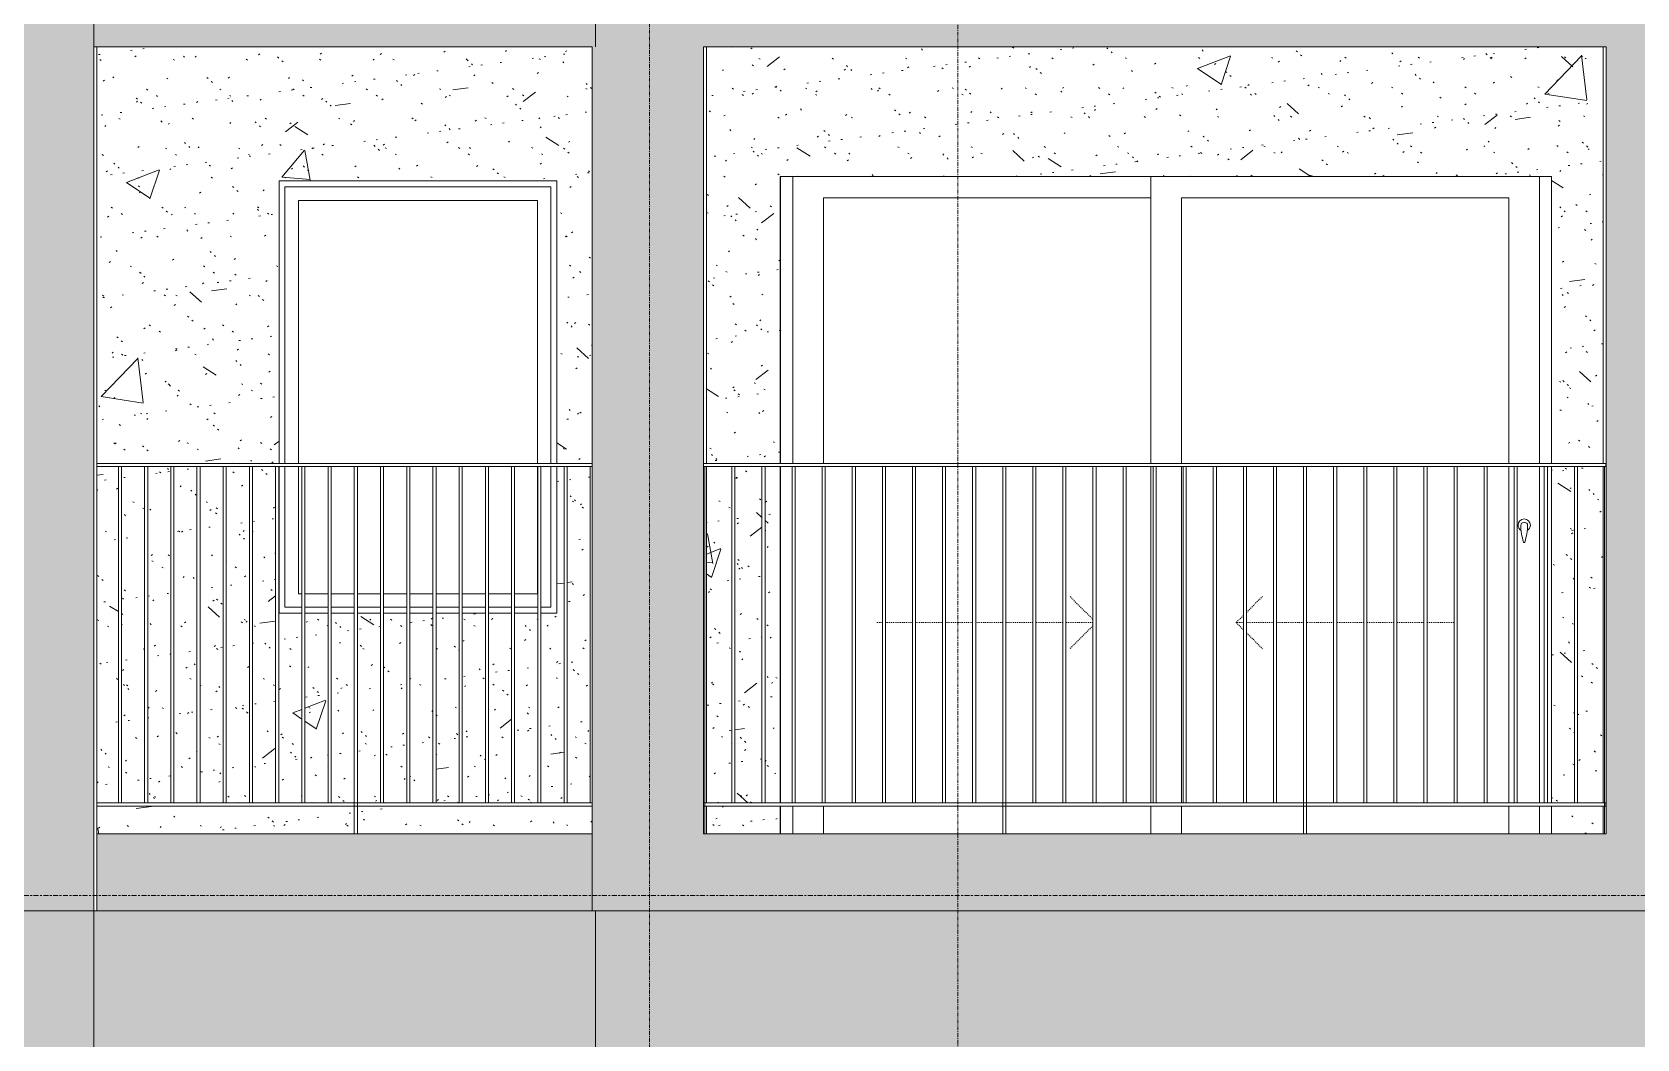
# Model space of a CAD drawing. Header units: millimetres. Extents: x 9199 to 175431, y -4466 to 35300.
# Drawn here: x 153601 to 158801, y 18736 to 21997 of the extents above; entities that cross this region are included whole.
import ezdxf

# ---------------------------------------------------------------- set-up
doc = ezdxf.new("R2010")
doc.units = ezdxf.units.MM
for name, pattern in [('Centre', [31.75, 6.35, -4.7625, 15.875, -4.7625]), ('Dash', [6, 3, -3]), ('Grid Line', [22.225, 12.7, -3.175, 3.175, -3.175])]:
    doc.linetypes.add(name, pattern=pattern)
for name, color, linetype, lineweight in [('0-2', 250, 'Continuous', 5), ('A-DOOR', 31, 'Continuous', 9), ('A-DOOR-FRAM', 31, 'Continuous', 9), ('A-DOOR-HDLN', 31, 'Dash', 18), ('A-FLOR-HRAL', 11, 'Continuous', 9), ('A-FLOR-HRAL-1', 253, 'Continuous', 9), ('A-FLOR-LEVL-2', 51, 'Centre', 9), ('A-GLAZ-1', 253, 'Continuous', 9), ('A-GLAZ-2', 7, 'Continuous', 9), ('A-WALL', 113, 'Continuous', 9), ('A-WALL-PATT', 111, 'Continuous', 9), ('A-WALL-PATT-1', 9, 'Continuous', 9), ('A-WALL-PATT-2', 111, 'Continuous', 5), ('I-WALL', 2, 'Continuous', 9), ('I-WALL-1', 7, 'Continuous', 9), ('S-GRID-1', 1, 'Grid Line', 9)]:
    doc.layers.add(name, color=color, linetype=linetype, lineweight=lineweight)
pattern_1 = [(50, (-51555.6, 1200), (1093.104, -95.634), [114.3, -1257.3]), (355, (-51555.6, 1200), (-211.457, 1146.34), [91.44, -1005.84]), (100.451, (-51464.5, 1192), (881.656, 1050.7), [97.14, -1068.54]), (46.184, (-51555.6, 1504.8), (1626.475, -252.257), [171.45, -1885.95]), (96.636, (-51420, 1483.8), (1424.416, 1484.565), [145.71, -1602.81]), (351.184, (-51555.6, 1504.8), (1424.43, 1484.55), [137.16, -1508.76]), (21, (-51403.2, 1428.6), (909.686, -613.59), [114.3, -1257.3]), (326, (-51403.2, 1428.6), (370.812, 1105.13), [91.44, -1005.84]), (71.451, (-51327.4, 1377.5), (1280.503, 491.528), [97.14, -1068.54]), (37.5, (-51555.58, 1200), (18.5313, 507.3303), [50.292, -943.356, 50.292, -970.788, -1009.65]), (37.5, (-51555.58, 1200), (18.5313, 507.3303), [-2014.728, 50.292, -959.358]), (7.5, (-51555.6, 1200), (400.918, 601.084), [50.292, -531.876, 50.292, -920.496, -384.81]), (7.5, (-51555.6, 1200), (400.918, 601.084), [-1552.956, 50.292, -334.518]), (327.5, (-51895.43, 1200), (813.545, -34.3737), [50.292, -330.708, 50.292, -1138.428, -1577.34]), (327.5, (-51895.43, 1200), (813.545, -34.3737), [-1569.72, 50.292, -1527.048]), (317.5, (-52047.8, 1200), (888.775, 152.56), [50.292, -445.008, 50.292, -739.14, -1120.14]), (317.5, (-52047.8, 1200), (888.775, 152.56), [-1284.732, 50.292, -1069.848])]
pattern_2 = [(37.5, (-51555.58, 1200), (-4.79953, 146.8239), [5.029, -110.795, 5.029, -124.511, -123.825]), (37.5, (-51555.58, 1200), (-4.79953, 146.8239), [-245.364, 5.029, -118.796]), (7.5, (-51555.58, 1200), (134.8574, 215.0472), [5.029, -57.455, 5.029, -99.365, -40.005]), (7.5, (-51555.58, 1200), (134.8574, 215.0472), [-166.878, 5.029, -34.976]), (327.5, (-51649.3, 1200), (237.29776, 0.4316), [5.029, -33.071, 5.029, -132.131, -179.07]), (327.5, (-51649.3, 1200), (237.29776, 0.4316), [-175.26, 5.029, -174.041]), (317.5, (-51649.3, 1200), (229.0671, 66.8792), [5.029, -14.021, 5.029, -84.887, -102.87]), (317.5, (-51649.3, 1200), (229.0671, 66.8792), [-108.966, 5.029, -97.841])]

# ---------------------------------------------------------------- blocks, each defined once
blk = doc.blocks.new('M_Fixed - 900 x 1400-901191-TKCS_MẶT ĐỨNG HƯỚNG TÂY')
at = {"layer": 'A-GLAZ-2'}
for p, q in [((-26717.9, 7896), (-25855.9, 7896)), ((-26717.9, 7000), (-26717.9, 7896)), ((-26673.9, 7852), (-25899.9, 7852)), ((-26673.9, 7000), (-26673.9, 7852)), ((-25899.9, 7852), (-25899.9, 7000)), ((-25855.9, 7896), (-25855.9, 7000)), ((-26717.9, 6534), (-26717.9, 6990)), ((-26673.9, 6578), (-26673.9, 6990)), ((-25899.9, 6990), (-25899.9, 6578)), ((-25855.9, 6990), (-25855.9, 6534)), ((-26662.9, 6578), (-26673.9, 6578)), ((-26577.9, 6578), (-26652.9, 6578)), ((-26493, 6578), (-26567.9, 6578)), ((-26408, 6578), (-26483, 6578)), ((-26323.1, 6578), (-26398, 6578)), ((-26238.2, 6578), (-26313.1, 6578)), ((-26153.2, 6578), (-26228.2, 6578)), ((-26068.3, 6578), (-26143.2, 6578)), ((-25983.3, 6578), (-26058.3, 6578)), ((-25899.9, 6578), (-25973.3, 6578)), ((-26662.9, 6534), (-26717.9, 6534)), ((-26577.9, 6534), (-26652.9, 6534)), ((-26493, 6534), (-26567.9, 6534)), ((-26408, 6534), (-26483, 6534)), ((-26323.1, 6534), (-26398, 6534)), ((-26238.2, 6534), (-26313.1, 6534)), ((-26153.2, 6534), (-26228.2, 6534)), ((-26068.3, 6534), (-26143.2, 6534)), ((-25983.3, 6534), (-26058.3, 6534)), ((-25898.4, 6534), (-25973.3, 6534)), ((-25855.9, 6534), (-25888.4, 6534))]:
    blk.add_line(p, q, dxfattribs=at)
blk = doc.blocks.new('Railing - 10mm-901206-TKCS_MẶT ĐỨNG HƯỚNG TÂY')
at = {"layer": 'A-FLOR-HRAL-1'}
for p, q in [((-68226.4, 5900), (-68226.4, 6990)), ((-68216.4, 5900), (-68216.4, 6990))]:
    blk.add_line(p, q, dxfattribs=at)
blk = doc.blocks.new('Railing - 50 x 10mm-901224-TKCS_MẶT ĐỨNG HƯỚNG TÂY')
at = {"layer": 'A-FLOR-HRAL-1'}
for p, q in [((-68990.9, 5800), (-68990.9, 6990)), ((-68980.9, 6990), (-68990.9, 6990)), ((-68980.9, 5800), (-68980.9, 6990))]:
    blk.add_line(p, q, dxfattribs=at)
blk = doc.blocks.new('Railing - 10mm-V147-TKCS_MẶT ĐỨNG HƯỚNG TÂY')
at = {"layer": 'A-FLOR-HRAL-1'}
blk.add_line((-69745.352937, 5900), (-69745.352937, 6990), dxfattribs=at)
blk = doc.blocks.new('Railing - Railing-884005-TKCS_MẶT ĐỨNG HƯỚNG TÂY')
at = {"layer": 'A-FLOR-HRAL-1'}
for p, q in [((-27326.9, 5900), (-25721.9, 5900)), ((-25721.9, 5890), (-27326.9, 5890))]:
    blk.add_line(p, q, dxfattribs=at)
at = {"extrusion": (0, 0, -1), "zscale": -1}
for name, p in [('Railing - 10mm-901206-TKCS_MẶT ĐỨNG HƯỚNG TÂY', (95473.9, 0)), ('Railing - 10mm-901206-TKCS_MẶT ĐỨNG HƯỚNG TÂY', (95388.9, 0)), ('Railing - 10mm-901206-TKCS_MẶT ĐỨNG HƯỚNG TÂY', (95304, 0)), ('Railing - 10mm-901206-TKCS_MẶT ĐỨNG HƯỚNG TÂY', (95219.1, 0)), ('Railing - 10mm-901206-TKCS_MẶT ĐỨNG HƯỚNG TÂY', (95134.1, 0)), ('Railing - 10mm-901206-TKCS_MẶT ĐỨNG HƯỚNG TÂY', (95049.2, 0)), ('Railing - 10mm-901206-TKCS_MẶT ĐỨNG HƯỚNG TÂY', (94964.2, 0)), ('Railing - 10mm-901206-TKCS_MẶT ĐỨNG HƯỚNG TÂY', (94879.3, 0)), ('Railing - 10mm-901206-TKCS_MẶT ĐỨNG HƯỚNG TÂY', (94794.4, 0)), ('Railing - 50 x 10mm-901224-TKCS_MẶT ĐỨNG HƯỚNG TÂY', (95473.9, 0)), ('Railing - 10mm-901206-TKCS_MẶT ĐỨNG HƯỚNG TÂY', (94624.5, 0)), ('Railing - 10mm-901206-TKCS_MẶT ĐỨNG HƯỚNG TÂY', (94539.5, 0)), ('Railing - 10mm-901206-TKCS_MẶT ĐỨNG HƯỚNG TÂY', (94454.6, 0)), ('Railing - 10mm-901206-TKCS_MẶT ĐỨNG HƯỚNG TÂY', (94369.7, 0)), ('Railing - 10mm-901206-TKCS_MẶT ĐỨNG HƯỚNG TÂY', (94284.7, 0)), ('Railing - 10mm-901206-TKCS_MẶT ĐỨNG HƯỚNG TÂY', (94199.8, 0)), ('Railing - 10mm-901206-TKCS_MẶT ĐỨNG HƯỚNG TÂY', (94114.8, 0)), ('Railing - 10mm-901206-TKCS_MẶT ĐỨNG HƯỚNG TÂY', (94029.9, 0)), ('Railing - 10mm-V147-TKCS_MẶT ĐỨNG HƯỚNG TÂY', (95473.9, 0))]:
    blk.add_blockref(name, p, dxfattribs=at)
blk = doc.blocks.new('Top Rail Type - Top Rail_Internal_-884006-TKCS_MẶT ĐỨNG HƯỚNG TÂY')
at = {"layer": 'A-FLOR-HRAL-1'}
for p, q in [((-25721.9, 7000), (-27326.9, 7000)), ((-27326.9, 6990), (-25721.9, 6990))]:
    blk.add_line(p, q, dxfattribs=at)
blk = doc.blocks.new('NCV_TKTC_TANG 6 - 8_rvt-6-TKCS_MẶT ĐỨNG HƯỚNG TÂY')
at = {"layer": 'A-WALL-PATT-1'}
h = blk.add_hatch(dxfattribs=at)
h.set_pattern_fill('FP_19', color=256, style=0, pattern_type=2)
h.set_pattern_definition(pattern_1)
h.paths.add_polyline_path([(-25733.6, 19400), (-25721.9, 19400), (-25721.9, 19490), (-26483, 19490), (-26483, 19400), (-25734.8, 19400)])
h.paths.add_polyline_path([(-27326.9, 19400), (-26493, 19400), (-26493, 19490), (-27326.9, 19490)])
h.paths.add_polyline_path([(-25728.5, 19500), (-25728.5, 20590), (-25803.5, 20590), (-25803.5, 19500), (-25734.8, 19500)])
h.paths.add_polyline_path([(-27257.4, 19500), (-27257.4, 20590), (-27326.9, 20590), (-27326.9, 19500), (-27261.8, 19500)])
h.paths.add_polyline_path([(-26822.7, 19500), (-26747.8, 19500), (-26747.8, 20590), (-26822.7, 20590), (-26822.7, 19868.3)])
h.paths.add_polyline_path([(-26832.7, 19500), (-26832.7, 20590), (-26907.7, 20590), (-26907.7, 19500)])
h.paths.add_polyline_path([(-27247.4, 19500), (-27172.5, 19500), (-27172.5, 20590), (-27247.4, 20590), (-27247.4, 19555.2)])
h.paths.add_polyline_path([(-27162.5, 19500), (-27087.6, 19500), (-27087.6, 20590), (-27162.5, 20590), (-27162.5, 19868.3)])
h.paths.add_polyline_path([(-25813.5, 19500), (-25813.5, 20590), (-25836.9, 20590), (-25836.9, 20115), (-25888.4, 20115), (-25888.4, 19500)])
h.paths.add_polyline_path([(-25898.4, 19500), (-25898.4, 20115), (-25973.3, 20115), (-25973.3, 19500)])
h.paths.add_polyline_path([(-25983.3, 19500), (-25983.3, 20115), (-26058.3, 20115), (-26058.3, 19500), (-26015.3, 19500)])
h.paths.add_polyline_path([(-26917.7, 19500), (-26917.7, 20590), (-26992.6, 20590), (-26992.6, 19500)])
h.paths.add_polyline_path([(-26068.3, 19500), (-26068.3, 20115), (-26143.2, 20115), (-26143.2, 19500)])
h.paths.add_polyline_path([(-27002.6, 19500), (-27002.6, 20590), (-27077.6, 20590), (-27077.6, 19500)])
h.paths.add_polyline_path([(-26153.2, 19500), (-26153.2, 20115), (-26228.2, 20115), (-26228.2, 19500)])
h.paths.add_polyline_path([(-26238.2, 19500), (-26238.2, 20115), (-26313.1, 20115), (-26313.1, 19500)])
h.paths.add_polyline_path([(-26323.1, 19500), (-26323.1, 20115), (-26398, 20115), (-26398, 19500)])
h.paths.add_polyline_path([(-26408, 19500), (-26408, 20115), (-26483, 20115), (-26483, 19500)])
h.paths.add_polyline_path([(-26737.8, 19500), (-26662.9, 19500), (-26662.9, 20115), (-26736.9, 20115), (-26737.8, 19868.3)])
h.paths.add_polyline_path([(-26493, 19500), (-26493, 20115), (-26567.9, 20115), (-26567.9, 19500)])
h.paths.add_polyline_path([(-26652.9, 19500), (-26577.9, 19500), (-26577.9, 20115), (-26652.9, 20115), (-26652.9, 19868.3)])
h.paths.add_polyline_path([(-25786.4, 20600), (-25721.9, 20600), (-25721.9, 21950), (-27326.9, 21950), (-27326.9, 20600), (-26736.9, 20600), (-26736.9, 21515), (-25836.9, 21515), (-25836.9, 20600)])
h = blk.add_hatch(dxfattribs=at)
h.set_pattern_fill('FP_20', color=256, style=0, pattern_type=2)
h.set_pattern_definition(pattern_2)
h.paths.add_polyline_path([(-25733.6, 19400), (-25721.9, 19400), (-25721.9, 19490), (-26483, 19490), (-26483, 19400), (-25734.8, 19400)])
h.paths.add_polyline_path([(-27326.9, 19400), (-26493, 19400), (-26493, 19490), (-27326.9, 19490)])
h.paths.add_polyline_path([(-25728.5, 19500), (-25728.5, 20590), (-25803.5, 20590), (-25803.5, 19500), (-25734.8, 19500)])
h.paths.add_polyline_path([(-27257.4, 19500), (-27257.4, 20590), (-27326.9, 20590), (-27326.9, 19500), (-27261.8, 19500)])
h.paths.add_polyline_path([(-26822.7, 19500), (-26747.8, 19500), (-26747.8, 20590), (-26822.7, 20590), (-26822.7, 19868.3)])
h.paths.add_polyline_path([(-26832.7, 19500), (-26832.7, 20590), (-26907.7, 20590), (-26907.7, 19500)])
h.paths.add_polyline_path([(-27247.4, 19500), (-27172.5, 19500), (-27172.5, 20590), (-27247.4, 20590), (-27247.4, 19555.2)])
h.paths.add_polyline_path([(-27162.5, 19500), (-27087.6, 19500), (-27087.6, 20590), (-27162.5, 20590), (-27162.5, 19868.3)])
h.paths.add_polyline_path([(-25813.5, 19500), (-25813.5, 20590), (-25836.9, 20590), (-25836.9, 20115), (-25888.4, 20115), (-25888.4, 19500)])
h.paths.add_polyline_path([(-25898.4, 19500), (-25898.4, 20115), (-25973.3, 20115), (-25973.3, 19500)])
h.paths.add_polyline_path([(-25983.3, 19500), (-25983.3, 20115), (-26058.3, 20115), (-26058.3, 19500), (-26015.3, 19500)])
h.paths.add_polyline_path([(-26917.7, 19500), (-26917.7, 20590), (-26992.6, 20590), (-26992.6, 19500)])
h.paths.add_polyline_path([(-26068.3, 19500), (-26068.3, 20115), (-26143.2, 20115), (-26143.2, 19500)])
h.paths.add_polyline_path([(-27002.6, 19500), (-27002.6, 20590), (-27077.6, 20590), (-27077.6, 19500)])
h.paths.add_polyline_path([(-26153.2, 19500), (-26153.2, 20115), (-26228.2, 20115), (-26228.2, 19500)])
h.paths.add_polyline_path([(-26238.2, 19500), (-26238.2, 20115), (-26313.1, 20115), (-26313.1, 19500)])
h.paths.add_polyline_path([(-26323.1, 19500), (-26323.1, 20115), (-26398, 20115), (-26398, 19500)])
h.paths.add_polyline_path([(-26408, 19500), (-26408, 20115), (-26483, 20115), (-26483, 19500)])
h.paths.add_polyline_path([(-26737.8, 19500), (-26662.9, 19500), (-26662.9, 20115), (-26736.9, 20115), (-26737.8, 19868.3)])
h.paths.add_polyline_path([(-26493, 19500), (-26493, 20115), (-26567.9, 20115), (-26567.9, 19500)])
h.paths.add_polyline_path([(-26652.9, 19500), (-26577.9, 19500), (-26577.9, 20115), (-26652.9, 20115), (-26652.9, 19868.3)])
h.paths.add_polyline_path([(-25786.4, 20600), (-25721.9, 20600), (-25721.9, 21950), (-27326.9, 21950), (-27326.9, 20600), (-26736.9, 20600), (-26736.9, 21515), (-25836.9, 21515), (-25836.9, 20600)])
h = blk.add_hatch(dxfattribs=at)
h.set_pattern_fill('FP_19', color=256, style=0, pattern_type=2)
h.set_pattern_definition(pattern_1)
h.paths.add_polyline_path([(-22613.5, 19400), (-22446.9, 19400), (-22446.9, 19490), (-22613.5, 19490)])
h.paths.add_polyline_path([(-25351.9, 19400), (-25113.5, 19400), (-25113.5, 19490), (-25351.9, 19490), (-25351.9, 19407.1)])
h.paths.add_polyline_path([(-25259.5, 19500), (-25172, 19500), (-25172, 20590), (-25259.5, 20590), (-25259.5, 19868.3)])
h.paths.add_polyline_path([(-25162, 19500), (-25113.5, 19500), (-25113.5, 20590), (-25162, 20590), (-25162, 19542.8)])
h.paths.add_polyline_path([(-22446.9, 19500), (-22446.9, 20590), (-22529.8, 20590), (-22529.8, 19500), (-22465.2, 19500)])
h.paths.add_polyline_path([(-25269.5, 19500), (-25269.5, 20590), (-25351.9, 20590), (-25351.9, 19500)])
h.paths.add_polyline_path([(-22613.5, 19500), (-22539.8, 19500), (-22539.8, 20590), (-22613.5, 20590), (-22613.5, 19868.3)])
h.paths.add_polyline_path([(-25351.9, 20600), (-25113.5, 20600), (-25113.5, 21530), (-22613.5, 21530), (-22613.5, 20600), (-22446.9, 20600), (-22446.9, 21950), (-25351.9, 21950), (-25351.9, 20964.3)])
h = blk.add_hatch(dxfattribs=at)
h.set_pattern_fill('FP_20', color=256, style=0, pattern_type=2)
h.set_pattern_definition(pattern_2)
h.paths.add_polyline_path([(-22613.5, 19400), (-22446.9, 19400), (-22446.9, 19490), (-22613.5, 19490)])
h.paths.add_polyline_path([(-25351.9, 19400), (-25113.5, 19400), (-25113.5, 19490), (-25351.9, 19490), (-25351.9, 19407.1)])
h.paths.add_polyline_path([(-25259.5, 19500), (-25172, 19500), (-25172, 20590), (-25259.5, 20590), (-25259.5, 19868.3)])
h.paths.add_polyline_path([(-25162, 19500), (-25113.5, 19500), (-25113.5, 20590), (-25162, 20590), (-25162, 19542.8)])
h.paths.add_polyline_path([(-22446.9, 19500), (-22446.9, 20590), (-22529.8, 20590), (-22529.8, 19500), (-22465.2, 19500)])
h.paths.add_polyline_path([(-25269.5, 19500), (-25269.5, 20590), (-25351.9, 20590), (-25351.9, 19500)])
h.paths.add_polyline_path([(-22613.5, 19500), (-22539.8, 19500), (-22539.8, 20590), (-22613.5, 20590), (-22613.5, 19868.3)])
h.paths.add_polyline_path([(-25351.9, 20600), (-25113.5, 20600), (-25113.5, 21530), (-22613.5, 21530), (-22613.5, 20600), (-22446.9, 20600), (-22446.9, 21950), (-25351.9, 21950), (-25351.9, 20964.3)])
at = {"layer": 'I-WALL-1'}
for p, q in [((-25351.9, 21950), (-25351.9, 20600)), ((-22446.9, 20600), (-22446.9, 21950)), ((-25113.5, 20600), (-25113.5, 21530)), ((-25113.5, 21530), (-22613.5, 21530)), ((-22613.5, 21530), (-22613.5, 20600)), ((-26736.9, 20600), (-26736.9, 21515)), ((-26736.9, 21515), (-25836.9, 21515)), ((-25836.9, 21515), (-25836.9, 20600)), ((-26736.9, 20115), (-26736.9, 20590)), ((-25836.9, 20590), (-25836.9, 20115)), ((-25351.9, 20590), (-25351.9, 19500)), ((-25113.5, 19500), (-25113.5, 20590)), ((-22613.5, 20590), (-22613.5, 19500)), ((-22446.9, 19500), (-22446.9, 20590)), ((-26662.9, 20115), (-26736.9, 20115)), ((-26577.9, 20115), (-26652.9, 20115)), ((-26493, 20115), (-26567.9, 20115)), ((-26408, 20115), (-26483, 20115)), ((-26323.1, 20115), (-26398, 20115)), ((-26238.2, 20115), (-26313.1, 20115)), ((-26153.2, 20115), (-26228.2, 20115)), ((-26068.3, 20115), (-26143.2, 20115)), ((-25983.3, 20115), (-26058.3, 20115)), ((-25898.4, 20115), (-25973.3, 20115)), ((-25836.9, 20115), (-25888.4, 20115)), ((-25351.9, 19490), (-25351.9, 19400)), ((-25113.5, 19400), (-25113.5, 19490)), ((-22613.5, 19490), (-22613.5, 19400)), ((-22446.9, 19400), (-22446.9, 19490))]:
    blk.add_line(p, q, dxfattribs=at)
at = {"layer": 'A-FLOR-HRAL-1'}
for name in ['Top Rail Type - Top Rail_Internal_-884006-TKCS_MẶT ĐỨNG HƯỚNG TÂY', 'Railing - Railing-884005-TKCS_MẶT ĐỨNG HƯỚNG TÂY']:
    blk.add_blockref(name, (0, 13600), dxfattribs=at)
at = {"layer": 'A-GLAZ-1'}
blk.add_blockref('M_Fixed - 900 x 1400-901191-TKCS_MẶT ĐỨNG HƯỚNG TÂY', (0, 13600), dxfattribs=at)
blk = doc.blocks.new('Railing - 10mm-1251313-TKCS_MẶT ĐỨNG HƯỚNG TÂY')
at = {"layer": 'A-FLOR-HRAL'}
for p, q in [((-70214.4, 2500), (-70214.4, 3590)), ((-70204.4, 2500), (-70204.4, 3590))]:
    blk.add_line(p, q, dxfattribs=at)
blk = doc.blocks.new('Railing - 50 x 10mm-V205-TKCS_MẶT ĐỨNG HƯỚNG TÂY')
at = {"layer": 'A-FLOR-HRAL'}
for p, q in [((-71091.4, 5800), (-71091.4, 6990)), ((-71081.4, 6990), (-71091.4, 6990)), ((-71081.4, 5800), (-71081.4, 6990))]:
    blk.add_line(p, q, dxfattribs=at)
blk = doc.blocks.new('Railing - 50 x 10mm-V231-TKCS_MẶT ĐỨNG HƯỚNG TÂY')
at = {"layer": 'A-FLOR-HRAL'}
for p in [(-61916.9, 16000), (-61911.5, 17190)]:
    blk.add_line(p, (-61916.9, 17190), dxfattribs=at)
blk = doc.blocks.new('Railing - 50 x 10mm-V211-TKCS_MẶT ĐỨNG HƯỚNG TÂY')
at = {"layer": 'A-FLOR-HRAL'}
for p, q in [((-33481.9, 6990), (-33486.9, 6990)), ((-33481.9, 5800), (-33481.9, 6990))]:
    blk.add_line(p, q, dxfattribs=at)
blk = doc.blocks.new('Railing - Railing-3821914-TKCS_MẶT ĐỨNG HƯỚNG TÂY')
at = {"layer": 'A-FLOR-HRAL'}
for p, q in [((-25361.9, 19500), (-22437.4, 19500)), ((-22437.4, 19500), (-22437.4, 19490)), ((-22437.4, 19490), (-25361.9, 19490))]:
    blk.add_line(p, q, dxfattribs=at)
for name, p in [('Railing - 50 x 10mm-V211-TKCS_MẶT ĐỨNG HƯỚNG TÂY', (8125, 13600)), ('Railing - 10mm-1251313-TKCS_MẶT ĐỨNG HƯỚNG TÂY', (44944.9, 17000)), ('Railing - 10mm-1251313-TKCS_MẶT ĐỨNG HƯỚNG TÂY', (45042.4, 17000)), ('Railing - 10mm-1251313-TKCS_MẶT ĐỨNG HƯỚNG TÂY', (45139.9, 17000)), ('Railing - 10mm-1251313-TKCS_MẶT ĐỨNG HƯỚNG TÂY', (45237.4, 17000)), ('Railing - 10mm-1251313-TKCS_MẶT ĐỨNG HƯỚNG TÂY', (45334.9, 17000)), ('Railing - 10mm-1251313-TKCS_MẶT ĐỨNG HƯỚNG TÂY', (45432.4, 17000)), ('Railing - 10mm-1251313-TKCS_MẶT ĐỨNG HƯỚNG TÂY', (45529.8, 17000)), ('Railing - 10mm-1251313-TKCS_MẶT ĐỨNG HƯỚNG TÂY', (45627.3, 17000)), ('Railing - 10mm-1251313-TKCS_MẶT ĐỨNG HƯỚNG TÂY', (45724.8, 17000)), ('Railing - 50 x 10mm-V205-TKCS_MẶT ĐỨNG HƯỚNG TÂY', (46699.3, 13600)), ('Railing - 10mm-1251313-TKCS_MẶT ĐỨNG HƯỚNG TÂY', (45919.8, 17000)), ('Railing - 10mm-1251313-TKCS_MẶT ĐỨNG HƯỚNG TÂY', (46017.3, 17000)), ('Railing - 10mm-1251313-TKCS_MẶT ĐỨNG HƯỚNG TÂY', (46114.8, 17000)), ('Railing - 10mm-1251313-TKCS_MẶT ĐỨNG HƯỚNG TÂY', (46212.2, 17000)), ('Railing - 10mm-1251313-TKCS_MẶT ĐỨNG HƯỚNG TÂY', (46309.7, 17000)), ('Railing - 10mm-1251313-TKCS_MẶT ĐỨNG HƯỚNG TÂY', (46407.2, 17000)), ('Railing - 10mm-1251313-TKCS_MẶT ĐỨNG HƯỚNG TÂY', (46504.7, 17000)), ('Railing - 10mm-1251313-TKCS_MẶT ĐỨNG HƯỚNG TÂY', (46602.2, 17000)), ('Railing - 10mm-1251313-TKCS_MẶT ĐỨNG HƯỚNG TÂY', (46699.7, 17000)), ('Railing - 50 x 10mm-V205-TKCS_MẶT ĐỨNG HƯỚNG TÂY', (47674.2, 13600)), ('Railing - 10mm-1251313-TKCS_MẶT ĐỨNG HƯỚNG TÂY', (46894.6, 17000)), ('Railing - 10mm-1251313-TKCS_MẶT ĐỨNG HƯỚNG TÂY', (46992.1, 17000)), ('Railing - 10mm-1251313-TKCS_MẶT ĐỨNG HƯỚNG TÂY', (47089.6, 17000)), ('Railing - 10mm-1251313-TKCS_MẶT ĐỨNG HƯỚNG TÂY', (47187.1, 17000)), ('Railing - 10mm-1251313-TKCS_MẶT ĐỨNG HƯỚNG TÂY', (47284.6, 17000)), ('Railing - 10mm-1251313-TKCS_MẶT ĐỨNG HƯỚNG TÂY', (47382.1, 17000)), ('Railing - 10mm-1251313-TKCS_MẶT ĐỨNG HƯỚNG TÂY', (47479.6, 17000)), ('Railing - 10mm-1251313-TKCS_MẶT ĐỨNG HƯỚNG TÂY', (47577, 17000)), ('Railing - 10mm-1251313-TKCS_MẶT ĐỨNG HƯỚNG TÂY', (47674.5, 17000)), ('Railing - 50 x 10mm-V231-TKCS_MẶT ĐỨNG HƯỚNG TÂY', (39474.6, 3400))]:
    blk.add_blockref(name, p)
blk = doc.blocks.new('Top Rail Type - Top Rail_Internal_-3821917-TKCS_MẶT ĐỨNG HƯỚNG TÂY')
at = {"layer": 'A-FLOR-HRAL'}
for p, q in [((-22437.4, 20600), (-25361.9, 20600)), ((-22437.4, 20600), (-22437.4, 20590)), ((-22437.4, 20590), (-25361.9, 20590))]:
    blk.add_line(p, q, dxfattribs=at)
blk = doc.blocks.new('DEG_02-DEG_03 - DEG_02-2500x2400mm-CỬA ĐI 02 CÁNH TRƯỢT-V218-TKCS_MẶT ĐỨNG HƯỚNG TÂY')
at = {"layer": 'A-DOOR'}
for p, q in [((-23912.4, 7000), (-23912.4, 7930)), ((-22652.4, 7930), (-22652.4, 7000)), ((-24972.4, 7860), (-24972.4, 7000)), ((-24972.4, 7860), (-23912.4, 7860)), ((-23812.4, 7860), (-23812.4, 7000)), ((-23812.4, 7860), (-22752.4, 7860)), ((-22752.4, 7000), (-22752.4, 7860)), ((-23912.4, 5900), (-23912.4, 6990)), ((-23812.4, 6990), (-23812.4, 5900)), ((-22752.4, 5900), (-22752.4, 6990)), ((-22652.4, 6990), (-22652.4, 5900)), ((-24972.4, 5890), (-24972.4, 5800)), ((-23912.4, 5800), (-23912.4, 5890)), ((-23812.4, 5890), (-23812.4, 5800)), ((-22752.4, 5800), (-22752.4, 5890)), ((-22652.4, 5890), (-22652.4, 5800))]:
    blk.add_line(p, q, dxfattribs=at)
at = {"layer": 'A-DOOR', "flags": 128}
blk.add_lwpolyline([(-22700.9, 6808.7), (-22700.9, 6808.7), (-22700.9, 6808.7), (-22700.9, 6808.7), (-22700.9, 6808.7), (-22700.9, 6808.7), (-22700.9, 6808.7), (-22700.9, 6808.7), (-22701, 6808.7), (-22701, 6808.7), (-22701, 6808.7), (-22701, 6808.7), (-22701.1, 6808.7), (-22701.1, 6808.7), (-22701.1, 6808.7), (-22701.2, 6808.7), (-22701.2, 6808.7), (-22701.2, 6808.7), (-22701.3, 6808.7), (-22701.3, 6808.7), (-22701.4, 6808.7), (-22701.4, 6808.7), (-22701.5, 6808.7), (-22701.5, 6808.7), (-22701.6, 6808.7), (-22701.6, 6808.7), (-22701.7, 6808.7), (-22701.7, 6808.7), (-22701.8, 6808.7), (-22701.8, 6808.7), (-22701.9, 6808.7), (-22701.9, 6808.7), (-22702, 6808.7), (-22702, 6808.7), (-22702.1, 6808.7), (-22702.2, 6808.7), (-22702.2, 6808.7), (-22702.3, 6808.7), (-22702.3, 6808.7), (-22702.4, 6808.7), (-22702.5, 6808.7), (-22702.5, 6808.7), (-22702.6, 6808.7), (-22702.6, 6808.7), (-22702.7, 6808.7), (-22702.8, 6808.7), (-22702.8, 6808.7), (-22702.9, 6808.7), (-22702.9, 6808.7), (-22703, 6808.7), (-22703, 6808.7), (-22703.1, 6808.7), (-22703.1, 6808.7), (-22703.2, 6808.7), (-22703.2, 6808.7), (-22703.3, 6808.7), (-22703.3, 6808.7), (-22703.4, 6808.7), (-22703.4, 6808.7), (-22703.5, 6808.7), (-22703.5, 6808.7), (-22703.5, 6808.7), (-22703.6, 6808.7), (-22703.6, 6808.7), (-22703.6, 6808.7), (-22703.7, 6808.7), (-22703.7, 6808.7), (-22703.7, 6808.7), (-22703.8, 6808.7), (-22703.8, 6808.7), (-22703.8, 6808.7), (-22703.8, 6808.7), (-22703.8, 6808.7), (-22703.8, 6808.7), (-22703.8, 6808.7), (-22703.9, 6808.7), (-22703.9, 6808.7)], dxfattribs=at)
at = {"layer": 'A-DOOR'}
for centre, radius, start, end in [((-22702.4, 6800), 20, 0, 180), ((-22702.4, 6800), 20, 180, 240), ((-22703.9, 6799.2), 9.45, 90, 180), ((-22548.6, 6799.2), 164.8, 180, 199.134), ((-22700.9, 6799.2), 9.45, 0, 90), ((-22856.2, 6799.2), 164.8, 340.866, 0), ((-22702.4, 6800), 20, 300, 0), ((-22702, 6746), 2.34, 199.134, 261.031), ((-22702.7, 6746), 2.34, 278.969, 340.866)]:
    blk.add_arc(centre, radius, start, end, dxfattribs=at)
at = {"layer": 'A-DOOR-FRAM'}
for p, q in [((-25112.4, 7930), (-25112.4, 7000)), ((-25072.4, 7000), (-25072.4, 7930)), ((-22652.4, 7000), (-22652.4, 7930)), ((-25112.4, 6990), (-25112.4, 5900)), ((-22652.4, 5900), (-22652.4, 6990)), ((-25112.4, 5890), (-25112.4, 5800)), ((-25072.4, 5800), (-25072.4, 5890)), ((-22652.4, 5800), (-22652.4, 5890))]:
    blk.add_line(p, q, dxfattribs=at)
at = {"layer": 'A-DOOR-HDLN'}
for p, q in [((-24099.6, 6494.2), (-24174.5, 6569.1)), ((-23602.2, 6517.2), (-23550.3, 6569.1)), ((-23635.1, 6484.2), (-23612.2, 6507.2)), ((-24799.6, 6484.2), (-24782, 6484.2)), ((-24772, 6484.2), (-24684.5, 6484.2)), ((-24674.5, 6484.2), (-24587, 6484.2)), ((-24577, 6484.2), (-24489.6, 6484.2)), ((-24479.6, 6484.2), (-24392.1, 6484.2)), ((-24382.1, 6484.2), (-24294.6, 6484.2)), ((-24284.6, 6484.2), (-24197.1, 6484.2)), ((-24187.1, 6484.2), (-24099.6, 6484.2)), ((-24099.6, 6474.2), (-24174.5, 6399.4)), ((-23635.1, 6484.2), (-23612.2, 6461.3)), ((-23612.2, 6484.2), (-23635.1, 6484.2)), ((-23514.7, 6484.2), (-23602.2, 6484.2)), ((-23602.2, 6451.3), (-23550.3, 6399.4)), ((-23417.2, 6484.2), (-23504.7, 6484.2)), ((-23319.7, 6484.2), (-23407.2, 6484.2)), ((-23222.2, 6484.2), (-23309.7, 6484.2)), ((-23124.8, 6484.2), (-23212.2, 6484.2)), ((-23027.3, 6484.2), (-23114.8, 6484.2)), ((-22929.8, 6484.2), (-23017.3, 6484.2))]:
    blk.add_line(p, q, dxfattribs=at)

msp = doc.modelspace()

# ---------------------------------------------------------------- hatches: boundary and pattern name
at = {"layer": 'A-WALL-PATT'}
h = msp.add_hatch(color=256, dxfattribs=at)
h.paths.add_polyline_path([(155426.2, 19150), (158900.8, 19150), (158900.8, 22550), (155426.2, 22550), (155426.2, 19320.3)])
h.paths.add_polyline_path([(158701.2, 19400), (155776.2, 19400), (155776.2, 21950), (158701.2, 21950), (158701.2, 19868.3)])
h = msp.add_hatch(color=256, dxfattribs=at)
h.paths.add_polyline_path([(157519.7, 15750), (158900.8, 15750), (158900.8, 19150), (155426.2, 19150), (155426.2, 15750), (156461.6, 15750)])
h.paths.add_polyline_path([(156461.6, 16000), (155776.2, 16000), (155776.2, 18550), (158701.2, 18550), (158701.2, 16000), (157519.7, 16000)])
at = {"layer": 'A-WALL-PATT-2'}
h = msp.add_hatch(color=256, dxfattribs=at)
h.paths.add_polyline_path([(153287, 19150), (153801.2, 19150), (153801.2, 22550), (150705.8, 22550), (150705.8, 19150), (151741.7, 19150)])
h.paths.add_polyline_path([(151700.8, 20200), (151700.8, 21600), (153100.8, 21600), (153100.8, 20200), (151741.7, 20200)])
for points in [[(155403.4, 21950), (155426.2, 21950), (155426.2, 22550), (153801.2, 22550), (153801.2, 21950)], [(155416.2, 19150), (155426.2, 19150), (155426.2, 21950), (155416.2, 21950), (155416.2, 19320.3)], [(153811.2, 19150), (155416.2, 19150), (155416.2, 19400), (153811.2, 19400), (153811.2, 19151.5)], [(155403.4, 18550), (155426.2, 18550), (155426.2, 19150), (153801.2, 19150), (153801.2, 18550)]]:
    msp.add_hatch(color=256, dxfattribs=at).paths.add_polyline_path(points)
h = msp.add_hatch(color=256, dxfattribs=at)
h.paths.add_polyline_path([(151170.7, 15750), (153801.2, 15750), (153801.2, 19150), (150705.8, 19150), (150705.8, 15750)])
h.paths.add_polyline_path([(153059.9, 16800), (151700.8, 16800), (151700.8, 18200), (153100.8, 18200), (153100.8, 16800)])

# ---------------------------------------------------------------- linework, layer by layer
at = {"layer": 'A-FLOR-LEVL-2'}
msp.add_line((96540.4, 19200), (171939.1, 19200), dxfattribs=at)
at = {"layer": 'A-WALL'}
for p, q in [((155426.2, 29350), (155426.2, 21950)), ((153801.2, 5550), (153801.2, 22550)), ((155776.2, 19400), (155776.2, 21950)), ((155776.2, 21950), (158701.2, 21950)), ((158701.2, 21950), (158701.2, 19400)), ((158701.2, 19400), (155776.2, 19400)), ((153801.2, 19150), (147296.2, 19150)), ((147296.2, 19150), (153801.2, 19150)), ((162001.2, 19150), (155426.2, 19150)), ((155426.2, 19150), (155426.2, 18550)), ((155426.2, 19150), (162001.2, 19150))]:
    msp.add_line(p, q, dxfattribs=at)
at = {"layer": 'I-WALL'}
for p, q in [((153801.2, 22550), (153801.2, 21950)), ((153801.2, 21950), (155416.2, 21950)), ((153811.2, 21950), (153811.2, 19150)), ((155416.2, 19150), (155416.2, 21950)), ((155416.2, 19400), (153811.2, 19400)), ((153801.2, 19150), (153801.2, 18550)), ((155426.2, 19150), (153801.2, 19150))]:
    msp.add_line(p, q, dxfattribs=at)
at = {"layer": 'S-GRID-1'}
for p, q in [((155601.2, 634.2), (155601.2, 30542.5)), ((156601.2, 2539.2), (156601.2, 30542.5))]:
    msp.add_line(p, q, dxfattribs=at)

# ---------------------------------------------------------------- block references
at = {"layer": '0-2'}
msp.add_blockref('NCV_TKTC_TANG 6 - 8_rvt-6-TKCS_MẶT ĐỨNG HƯỚNG TÂY', (181138.2, 0), dxfattribs=at)
at = {"layer": 'A-DOOR'}
msp.add_blockref('DEG_02-DEG_03 - DEG_02-2500x2400mm-CỬA ĐI 02 CÁNH TRƯỢT-V218-TKCS_MẶT ĐỨNG HƯỚNG TÂY', (181138.2, 13600), dxfattribs=at)
at = {"layer": 'A-FLOR-HRAL'}
for name in ['Top Rail Type - Top Rail_Internal_-3821917-TKCS_MẶT ĐỨNG HƯỚNG TÂY', 'Railing - Railing-3821914-TKCS_MẶT ĐỨNG HƯỚNG TÂY']:
    msp.add_blockref(name, (181138.2, 0), dxfattribs=at)

doc.saveas('drawing.dxf')
